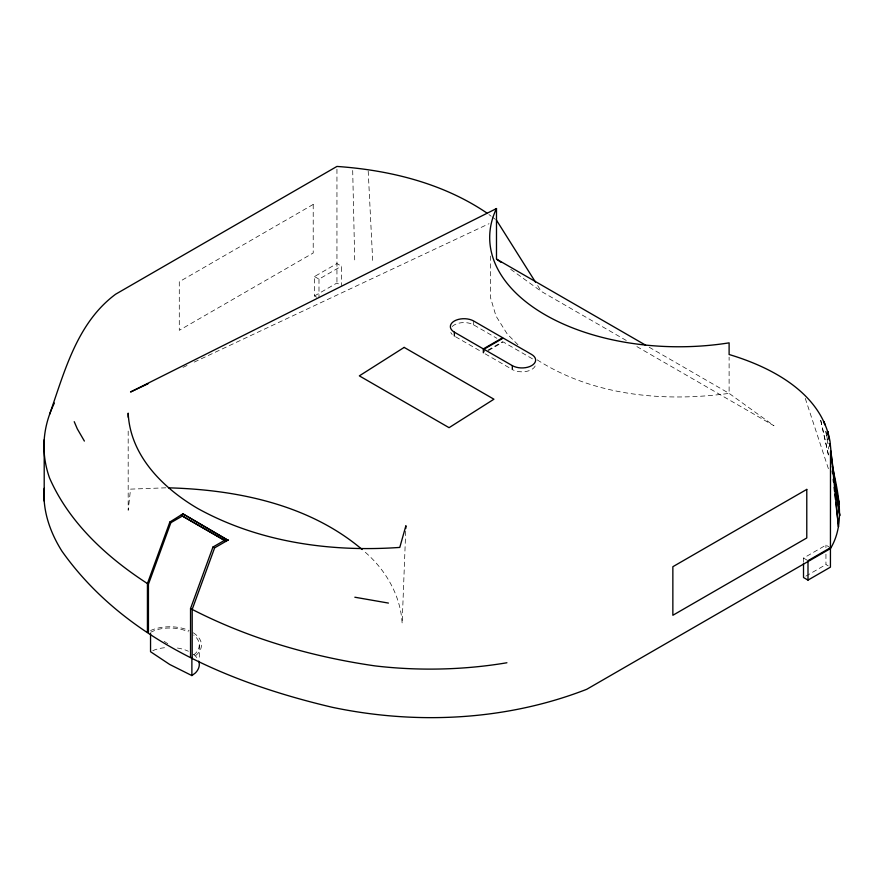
<?xml version="1.0" encoding="UTF-8"?>
<svg xmlns="http://www.w3.org/2000/svg" width="884" height="884" viewBox="0 0 884 884"><rect width="100%" height="100%" fill="white"/><g stroke="black" fill="none" stroke-linecap="round" stroke-linejoin="round"><path stroke-width="0.66" stroke-dasharray="4.42 3.31" d="M405.701 531.207L402.143 623.397C400.629 594.711 384.916 568.523 363.125 550.423M193.618 654.856L195.353 653.552A29.492 17.028 0 0 0 193.673 635.032M316.748 297.267L314.505 295.963L314.505 276.537L336.948 263.587L341.434 266.172L341.434 285.609M314.505 276.537L318.991 279.134L341.434 266.172M314.505 295.963L336.948 283.013L340.307 284.957M487.891 350.163L502.664 341.633M488.487 350.506L503.261 341.975L531.649 358.363A13.669 7.89 0 0 1 533.826 359.998M803.512 561.97L803.512 558.08L825.943 545.13L830.43 547.726M805.865 576.147L825.943 564.556L828.186 565.859M183.01 367.357L189.253 364.429M194.248 362.086L488.996 223.718M150.545 632.303L155.076 630.292A29.492 17.028 0 0 1 188.369 631.806M152.81 650.723L155.076 649.718A29.492 17.028 0 0 1 167.253 647.508M165.861 487.813L130.556 489.128L128.18 510.3L128.18 428.199M649.188 347.224L729.112 393.369L773.986 425.745L635.607 345.854M510.72 269.333L541.362 291.444L628.447 341.721M452.177 326.527A13.669 7.89 0 0 1 473.68 324.892L496.863 338.285M455.514 336.727L482.178 352.119M485.117 353.821L509.957 368.153M803.512 558.08L807.998 560.677M164.104 641.309L168.634 644.314M537.251 359.887C593.484 395.899 664.171 402.297 729.112 393.369L729.112 357.191M488.951 214.569L491.106 216.182M492.178 216.989L495.416 219.398M517.936 344.749L507.228 333.997L495.968 315.975L490.344 297.079L490.344 254.758M537.682 285.609L541.362 291.444M805.28 398.397L828.662 469.514M820.75 420.364L828.728 456.199M820.739 420.408L828.695 456.42M825.954 431.348L826.441 434.055M826.695 435.414L828.175 443.536M825.8 431.381L828.739 449.039M368.197 171.054L372.716 261.145M352.694 170.479L354.76 262.007M825.943 545.13L825.943 547.726M825.943 554.202L825.943 564.556M473.68 321.014L473.68 324.892M336.948 169.175L336.948 283.013M318.991 279.134L318.991 297.267M199.298 645.033L199.298 659.287M193.331 632.811A31.647 18.277 0 0 1 194.403 656.536M150.545 630.535A31.647 18.277 0 0 1 189.077 630.535M177.441 648.027A29.492 17.028 0 0 1 188.369 651.243M193.673 654.458A29.492 17.028 0 0 1 197.74 659M452.177 334.417A13.669 7.89 0 0 1 450.818 332.517M535.185 365.987A13.669 7.89 0 0 1 513.206 369.987M313.212 204.425L179.286 281.753L179.286 330.318L313.212 253.001L313.212 204.425"/><path stroke-width="1.33" d="M832.374 466.542C838.286 493.283 845.623 523.295 830.507 548.544L586.744 689.288C506.278 720.615 416.563 724.99 332.395 707.322C230.315 683.332 124.467 639.552 61.946 551.174C50.134 532.433 42.476 510.676 44.211 488.299M405.8 528.455L405.911 525.704L399.778 547.417C330.749 552.29 259.034 542.334 197.861 508.554C163.12 488.266 130.125 455.669 128.18 413.148L128.18 417.259M49.626 414.287C64.654 371.302 77.019 322.892 115.605 294.228L336.948 166.435C389.446 170.093 442.773 183.11 486.797 212.967M182.911 513.847L228.227 540.4L182.911 513.847L169.872 522.013L147.429 583.539L147.429 632.115M148.435 632.778L148.435 584.202L170.866 522.676L182.712 515.836M190.535 657.121L190.535 608.557L212.967 547.03L224.845 540.168M228.227 540.002L214.624 547.859L192.193 609.385L192.193 657.961M150.545 633.596L150.545 651.729L169.761 664.503L191.883 675.586L195.353 672.978A29.492 17.028 0 0 0 198.734 661.144M181.165 515.339L226.403 541.45L181.165 515.339L182.911 514.234M454.354 332.163L483.338 348.904L502.664 337.743L473.68 321.014A13.669 7.89 0 0 0 454.354 321.014A13.669 7.89 0 0 0 454.354 332.163L454.354 336.053M483.935 349.246L503.261 338.086L531.649 354.484A13.669 7.89 0 0 1 531.649 365.633A13.669 7.89 0 0 1 512.322 365.633L483.935 349.246L483.935 351.832M830.43 547.726L807.998 560.677L807.998 580.103L803.512 577.517L803.512 563.263M807.998 580.103L830.43 567.152L830.507 451.404M835.767 502.267L838.496 526.731L830.021 441.459C821.435 393.214 771.931 367.291 729.112 354.506L729.112 342.848A189.176 109.218 0 0 1 545.108 314.781A189.176 109.218 0 0 1 496.488 208.547L130.556 391.988L148.037 383.778M168.568 487.835C236.68 489.681 308.98 504.41 362.164 549.516M388.419 603.076L354.838 597.219M212.967 547.03L214.624 547.859M190.535 608.557C247.962 638.325 311.113 656.668 375.026 665.895A274.272 158.358 0 0 0 506.919 662.757M496.488 208.547L496.488 259.067L645.607 345.158M169.872 522.013L170.866 522.676M148.435 584.202C107.605 557.937 69.295 523.151 49.548 477.99A274.272 158.358 0 0 1 54.366 403.071M496.488 259.067L500.863 262.228M496.488 220.204L535.472 282.106M84.378 441.072L77.317 428.906L74.223 421.679M835.811 488.045L839.303 504.433L835.767 488.432M824.717 424.585L824.219 421.878L824.673 424.596M835.734 491.139L839.8 515.593L830.595 450.553M829.059 439.724L827.91 431.591L828.363 435.668M829.634 443.779L830.021 446.497M832.297 471.006L832.595 473.725M833.203 479.161L833.501 481.879M834.109 487.316L834.562 491.393M834.861 494.112L835.468 499.548M512.322 365.633L512.322 369.523M483.338 348.904L483.338 352.793M191.883 657.453L191.883 675.586M44.211 439.724L44.2 501.118M404.176 347.401L359.335 375.866L449.072 427.679L493.924 399.214L404.176 347.401M806.783 489.393L672.857 566.71L672.857 615.275L806.783 537.958L806.783 489.393"/></g></svg>
